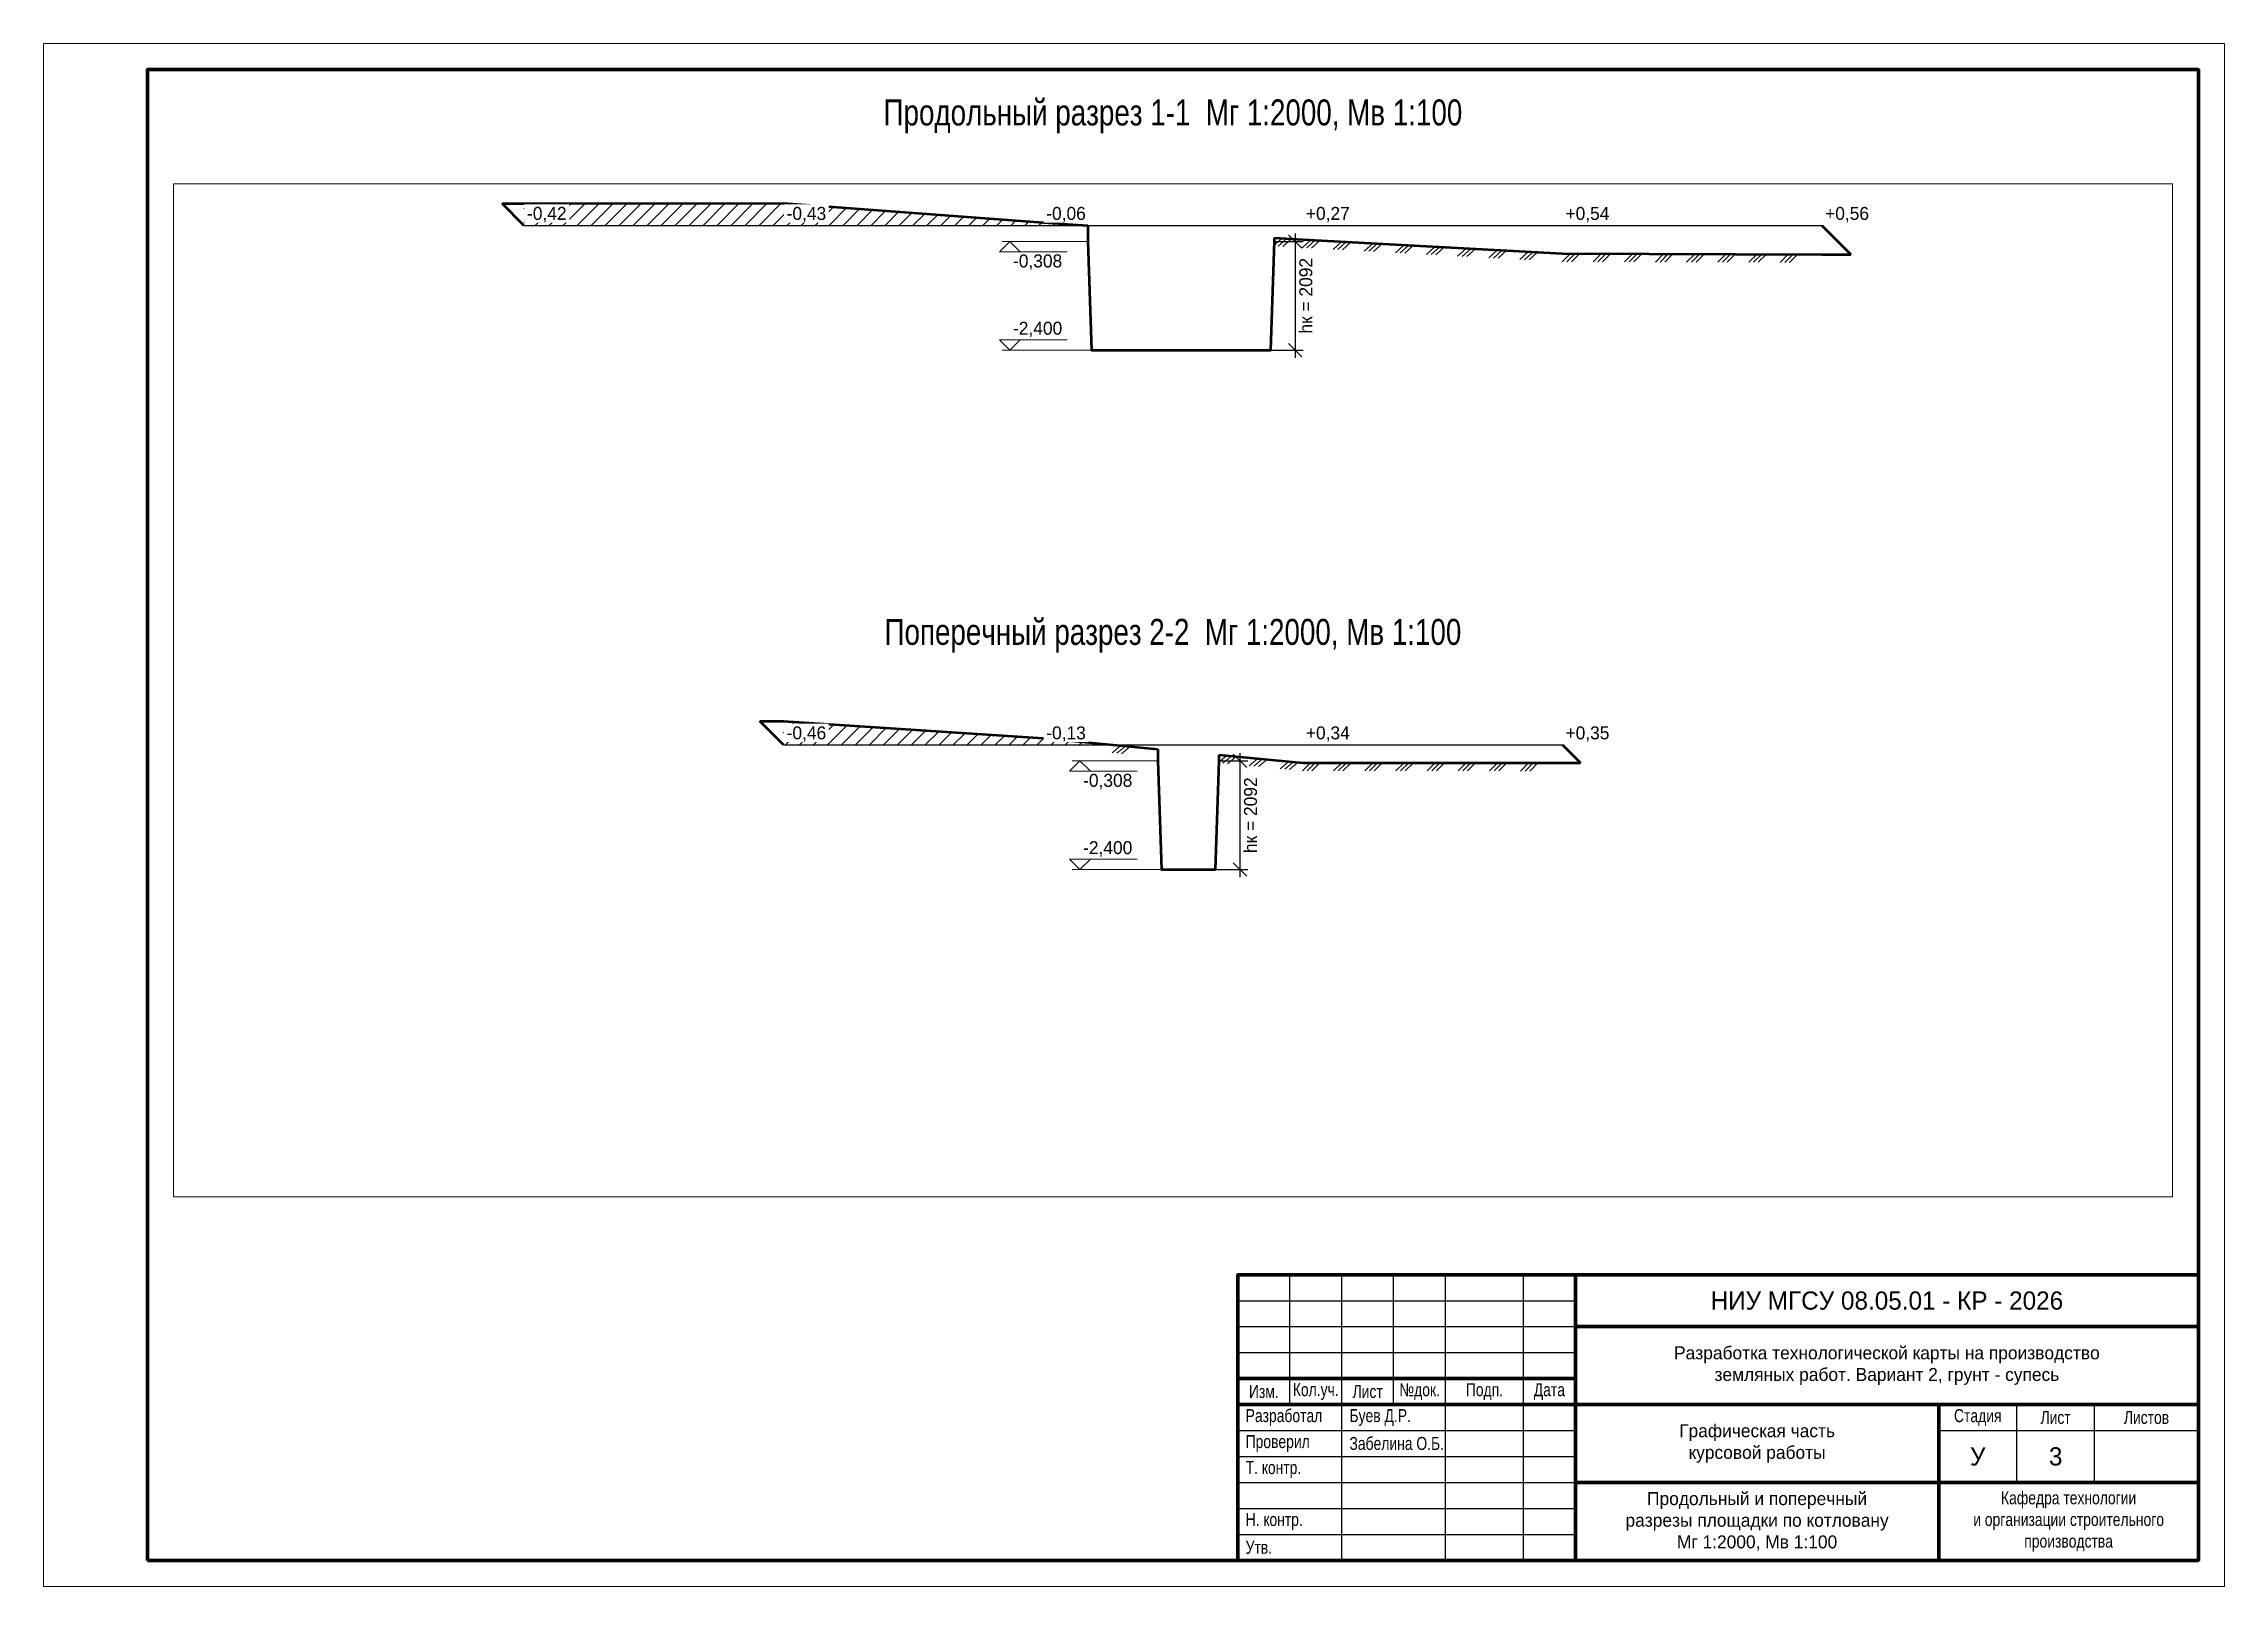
# Paper-space layout 'Лист 3' of a CAD drawing. Header units: metres, sheet in millimetres. Extents: x 0 to 420, y 0 to 297.
# The model-space entities are those that its viewports show. They can reach past a viewport. Long polylines and large blocks are cut down to what shows.
import ezdxf

# ---------------------------------------------------------------- set-up
doc = ezdxf.new("R2010")
doc.units = ezdxf.units.M
doc.layers.add('Видовой_экран', color=8, linetype='Continuous', lineweight=13, plot=False)
for name, color, linetype, lineweight in [('Котлован', 7, 'Continuous', 50), ('Надписи', 7, 'Continuous', 25), ('Отметки', 5, 'Continuous', 18), ('ПВ_штриховка', 8, 'Continuous', 18), ('Проектная', 1, 'Continuous', 25), ('Профиль', 7, 'Continuous', 50), ('Размеры', 3, 'Continuous', 18), ('Рамка', 7, 'Continuous', 70), ('Штамп', 7, 'Continuous', 25), ('Штриховка', 8, 'Continuous', 18)]:
    doc.layers.add(name, color=color, linetype=linetype, lineweight=lineweight)
doc.styles.add('ГОСТ тип Б', font='ofont.ru_GOST type B.ttf')
doc.dimstyles.new('Мв1-100', dxfattribs={"dimscale": 2, "dimtxt": 2.5, "dimasz": 2.5, "dimexe": 1.5, "dimexo": 0, "dimgap": 0.8, "dimtad": 1, "dimdec": 0, "dimlfac": 50, "dimtxsty": 'ГОСТ тип Б', "dimtsz": 1.3, "dimcen": 2.5, "dimdle": 1.5, "dimclrd": 3, "dimclre": 3, "dimclrt": 3, "dimazin": 3, "dimtfac": 1, "dimtix": 1, "dimtmove": 0, "dimatfit": 3, "dimtfill": 1, "dimarcsym": 0})

# ---------------------------------------------------------------- blocks, each defined once
blk = doc.blocks.new('_OBLIQUE')
at = {"color": 0, "linetype": 'ByBlock'}
blk.add_line((-0.5, -0.5), (0.5, 0.5), dxfattribs=at)
blk = doc.blocks.new('*D29')
at = {"color": 3, "transparency": 16777216}
for p, q in [((289.101506, -2006.164), (300.101506, -2006.164)), ((297.101506, -2003.164), (297.101506, -2051)), ((287.7, -2048), (300.101506, -2048))]:
    blk.add_line(p, q, dxfattribs=at)
at = {"layer": 'Defpoints', "transparency": 16777216}
for p in [(289.101506, -2006.164), (297.101506, -2006.164), (287.7, -2048)]:
    blk.add_point(p, dxfattribs=at)
at = {"layer": 'Размеры', "color": 3, "transparency": 16777216, "xscale": 5.2, "yscale": 5.2, "rotation": 90}
for p in [(297.101506, -2006.164), (297.101506, -2048)]:
    blk.add_blockref('_OBLIQUE', p, dxfattribs=at)
at = {"layer": 'Размеры', "color": 3, "transparency": 16777216, "insert": (301.201506, -2027.082), "char_height": 5, "attachment_point": 5, "rotation": 90, "style": 'ГОСТ тип Б', "bg_fill": 3, "box_fill_scale": 1.1, "bg_fill_color": 1, "bg_fill_transparency": 0}
blk.add_mtext('hк = 2092', dxfattribs=at)
blk = doc.blocks.new('*D30')
at = {"color": 3, "transparency": 16777216}
for p, q in [((267.801506, -2206.164), (278.801506, -2206.164)), ((275.801506, -2203.164), (275.801506, -2251)), ((266.4, -2248), (278.801506, -2248))]:
    blk.add_line(p, q, dxfattribs=at)
at = {"layer": 'Defpoints', "transparency": 16777216}
for p in [(267.801506, -2206.164), (275.801506, -2206.164), (266.4, -2248)]:
    blk.add_point(p, dxfattribs=at)
at = {"layer": 'Размеры', "color": 3, "transparency": 16777216, "xscale": 5.2, "yscale": 5.2, "rotation": 90}
for p in [(275.801506, -2206.164), (275.801506, -2248)]:
    blk.add_blockref('_OBLIQUE', p, dxfattribs=at)
at = {"layer": 'Размеры', "color": 3, "transparency": 16777216, "insert": (279.901506, -2227.082), "char_height": 5, "attachment_point": 5, "rotation": 90, "style": 'ГОСТ тип Б', "bg_fill": 3, "box_fill_scale": 1.1, "bg_fill_color": 1, "bg_fill_transparency": 0}
blk.add_mtext('hк = 2092', dxfattribs=at)

msp = doc.modelspace()

# ---------------------------------------------------------------- hatches: boundary and pattern name
at = {"layer": 'ПВ_штриховка'}
h = msp.add_hatch(dxfattribs=at)
h.set_pattern_fill('ANSI31', color=8, scale=1.2)
h.paths.add_polyline_path([(0, -2000), (100, -2000), (100, -1991.464), (0, -1991.564)])
h = msp.add_hatch(dxfattribs=at)
h.set_pattern_fill('ANSI31', color=8, scale=1.2)
h.paths.add_polyline_path([(100, -2000), (200, -2000), (200, -1998.864), (100, -1991.464)])
h = msp.add_hatch(dxfattribs=at)
h.set_pattern_fill('ANSI31', color=8, scale=1.2)
h.paths.add_polyline_path([(200, -2000), (217.198, -2000), (217.198, -1999.999), (200, -1998.864)])
h = msp.add_hatch(dxfattribs=at)
h.set_pattern_fill('ANSI31', color=8, scale=1.2)
h.paths.add_polyline_path([(100, -2200), (200, -2200), (200, -2197.464), (100, -2190.864)])
h = msp.add_hatch(dxfattribs=at)
h.set_pattern_fill('ANSI31', color=8, scale=1.2)
h.paths.add_polyline_path([(200, -2200), (226.979, -2200), (226.979, -2200), (200, -2197.464)])

# ---------------------------------------------------------------- linework, layer by layer
at = {"layer": 'Котлован'}
for points in [[(217.198, -1999.999), (217.198, -2006.164), (218.6, -2048), (287.7, -2048), (289.102, -2006.164), (289.102, -2004.745)], [(244.198, -2201.619), (244.198, -2206.164), (245.6, -2248), (266.4, -2248), (267.802, -2206.164), (267.802, -2203.837)]]:
    msp.add_lwpolyline(points, dxfattribs=at)
at = {"layer": 'Отметки'}
for p, q in [((183.198, -2010.164), (187.198, -2006.164)), ((217.198, -2006.164), (184.198, -2006.164)), ((187.198, -2006.164), (191.198, -2010.164)), ((183.198, -2010.164), (209.198, -2010.164)), ((183.198, -2044), (187.198, -2048)), ((183.198, -2044), (209.198, -2044)), ((218.6, -2048), (184.198, -2048)), ((187.198, -2048), (191.198, -2044)), ((210.198, -2210.164), (214.198, -2206.164)), ((244.198, -2206.164), (211.198, -2206.164)), ((214.198, -2206.164), (218.198, -2210.164)), ((210.198, -2210.164), (236.198, -2210.164)), ((210.198, -2244), (214.198, -2248)), ((210.198, -2244), (236.198, -2244)), ((245.6, -2248), (211.198, -2248)), ((214.198, -2248), (218.198, -2244))]:
    msp.add_line(p, q, dxfattribs=at)
at = {"layer": 'Проектная'}
for p, q in [((0, -2000), (500, -2000)), ((100, -2200), (400, -2200))]:
    msp.add_line(p, q, dxfattribs=at)
at = {"layer": 'Профиль'}
for p, q in [((0, -2000), (-8.436, -1991.564)), ((500, -2000), (511.164, -2011.164)), ((100, -2200), (90.864, -2190.864)), ((400, -2200), (406.964, -2206.964))]:
    msp.add_line(p, q, dxfattribs=at)
for points in [[(-8.436, -1991.564), (0, -1991.564), (100, -1991.464), (200, -1998.864), (217.198, -1999.999)], [(289.102, -2004.745), (300, -2005.464), (400, -2010.864), (500, -2011.164), (511.164, -2011.164)], [(90.864, -2190.864), (100, -2190.864), (200, -2197.464), (226.979, -2200), (244.198, -2201.619)], [(267.802, -2203.837), (300, -2206.864), (400, -2206.964), (406.964, -2206.964)]]:
    msp.add_lwpolyline(points, dxfattribs=at)
at = {"layer": 'Штриховка'}
for p, q in [((292.095, -2004.942), (288.786, -2007.842)), ((293.891, -2005.061), (290.582, -2007.96)), ((295.687, -2005.179), (292.378, -2008.079)), ((302.996, -2005.626), (299.721, -2008.565)), ((304.793, -2005.723), (301.519, -2008.662)), ((306.59, -2005.82), (303.316, -2008.759)), ((314.978, -2006.273), (311.704, -2009.212)), ((316.776, -2006.37), (313.501, -2009.309)), ((318.573, -2006.467), (315.298, -2009.406)), ((326.961, -2006.92), (323.686, -2009.859)), ((328.758, -2007.017), (325.484, -2009.956)), ((330.555, -2007.114), (327.281, -2010.053)), ((338.943, -2007.567), (335.669, -2010.506)), ((340.741, -2007.664), (337.466, -2010.603)), ((342.538, -2007.761), (339.264, -2010.7)), ((350.926, -2008.214), (347.651, -2011.153)), ((352.723, -2008.311), (349.449, -2011.25)), ((354.521, -2008.408), (351.246, -2011.347)), ((362.908, -2008.861), (359.634, -2011.8)), ((364.706, -2008.958), (361.431, -2011.897)), ((366.503, -2009.055), (363.229, -2011.994)), ((374.891, -2009.508), (371.616, -2012.447)), ((376.688, -2009.605), (373.414, -2012.544)), ((378.486, -2009.702), (375.211, -2012.641)), ((386.873, -2010.155), (383.599, -2013.094)), ((388.671, -2010.252), (385.396, -2013.191)), ((390.468, -2010.349), (387.194, -2013.288)), ((403, -2010.873), (399.879, -2013.975)), ((404.8, -2010.878), (401.679, -2013.98)), ((406.6, -2010.884), (403.479, -2013.986)), ((415, -2010.909), (411.879, -2014.011)), ((416.8, -2010.914), (413.679, -2014.016)), ((418.6, -2010.92), (415.479, -2014.022)), ((427, -2010.945), (423.879, -2014.047)), ((428.8, -2010.95), (425.679, -2014.052)), ((430.6, -2010.956), (427.479, -2014.058)), ((439, -2010.981), (435.879, -2014.083)), ((440.8, -2010.986), (437.679, -2014.088)), ((442.6, -2010.992), (439.479, -2014.094)), ((451, -2011.017), (447.879, -2014.119)), ((452.8, -2011.022), (449.679, -2014.124)), ((454.6, -2011.028), (451.479, -2014.13)), ((463, -2011.053), (459.879, -2014.155)), ((464.8, -2011.058), (461.679, -2014.16)), ((466.6, -2011.064), (463.479, -2014.166)), ((475, -2011.089), (471.879, -2014.191)), ((476.8, -2011.094), (473.679, -2014.196)), ((478.6, -2011.1), (475.479, -2014.202)), ((487, -2011.125), (483.879, -2014.227)), ((488.8, -2011.13), (485.679, -2014.232)), ((490.6, -2011.136), (487.479, -2014.238)), ((229.966, -2200.281), (226.577, -2203.087)), ((231.758, -2200.449), (228.369, -2203.256)), ((233.55, -2200.618), (230.161, -2203.424)), ((270.788, -2204.118), (267.4, -2206.925)), ((272.58, -2204.287), (269.192, -2207.093)), ((274.373, -2204.455), (270.984, -2207.261)), ((282.736, -2205.241), (279.347, -2208.048)), ((284.528, -2205.41), (281.139, -2208.216)), ((286.32, -2205.578), (282.931, -2208.385)), ((294.683, -2206.364), (291.294, -2209.171)), ((296.475, -2206.533), (293.086, -2209.339)), ((298.267, -2206.701), (294.878, -2209.508)), ((303, -2206.867), (299.886, -2209.975)), ((304.8, -2206.869), (301.686, -2209.977)), ((306.6, -2206.871), (303.486, -2209.979)), ((315, -2206.879), (311.886, -2209.987)), ((316.8, -2206.881), (313.686, -2209.989)), ((318.6, -2206.883), (315.486, -2209.991)), ((327, -2206.891), (323.886, -2209.999)), ((328.8, -2206.893), (325.686, -2210.001)), ((330.6, -2206.895), (327.486, -2210.003)), ((339, -2206.903), (335.886, -2210.011)), ((340.8, -2206.905), (337.686, -2210.013)), ((342.6, -2206.907), (339.486, -2210.015)), ((351, -2206.915), (347.886, -2210.023)), ((352.8, -2206.917), (349.686, -2210.025)), ((354.6, -2206.919), (351.486, -2210.027)), ((363, -2206.927), (359.886, -2210.035)), ((364.8, -2206.929), (361.686, -2210.037)), ((366.6, -2206.931), (363.486, -2210.039)), ((375, -2206.939), (371.886, -2210.047)), ((376.8, -2206.941), (373.686, -2210.049)), ((378.6, -2206.943), (375.486, -2210.051)), ((387, -2206.951), (383.886, -2210.059)), ((388.8, -2206.953), (385.686, -2210.061)), ((390.6, -2206.955), (387.486, -2210.063))]:
    msp.add_line(p, q, dxfattribs=at)

# ---------------------------------------------------------------- texts
at = {"layer": 'Отметки', "char_height": 5, "style": 'ГОСТ тип Б'}
for s, insert, attachment_point in [('-0,308', (188.398, -2011.164), 1), ('-2,400', (188.398, -2043), 7), ('-0,308', (215.398, -2211.164), 1), ('-2,400', (215.398, -2243), 7)]:
    msp.add_mtext(s, dxfattribs=dict(at, insert=insert, attachment_point=attachment_point))

# ---------------------------------------------------------------- next in the draw order: texts
at = {"layer": 'Отметки', "char_height": 5, "attachment_point": 7, "style": 'ГОСТ тип Б', "bg_fill": 3, "box_fill_scale": 1.2, "bg_fill_color": 0, "bg_fill_transparency": 0}
for s, insert in [('-0,42', (1.2, -1998.8)), ('-0,43', (101.2, -1998.8)), ('-0,06', (201.2, -1998.8)), ('+0,27', (301.2, -1998.8)), ('+0,54', (401.2, -1998.8)), ('+0,56', (501.2, -1998.8)), ('-0,46', (101.2, -2198.8)), ('-0,13', (201.2, -2198.8)), ('+0,34', (301.2, -2198.8)), ('+0,35', (401.2, -2198.8))]:
    msp.add_mtext(s, dxfattribs=dict(at, insert=insert))

# ---------------------------------------------------------------- next in the draw order: dimensions: what is measured, and where the dimension line sits
at = {"layer": 'Размеры'}
for base, p1, p2, picture, middle in [((297.102, -2006.164), (289.102, -2006.164), (287.7, -2048), '*D29', (301.202, -2027.082)), ((275.802, -2206.164), (267.802, -2206.164), (266.4, -2248), '*D30', (279.902, -2227.082))]:
    dim = msp.add_linear_dim(base=base, p1=p1, p2=p2, angle=90, text='hк = <>', dimstyle='Мв1-100', dxfattribs=at)
    dim.commit()
    dim.dimension.update_dxf_attribs({"geometry": picture, "text_midpoint": middle})

psp = doc.layouts.new('Лист 3')

# ---------------------------------------------------------------- linework, layer by layer
at = {"layer": 'Видовой_экран'}
psp.add_lwpolyline([(0, 0), (420, 0), (420, 297), (0, 297)], close=True, dxfattribs=at)
at = {"layer": 'Рамка'}
psp.add_lwpolyline([(20, 5), (415, 5), (415, 292), (20, 292)], close=True, dxfattribs=at)
at = {"layer": 'Штамп', "lineweight": 25}
for p, q in [((240, 35), (240, 60)), ((250, 5), (250, 60)), ((260, 35), (260, 60)), ((270, 5), (270, 60)), ((285, 5), (285, 60)), ((230, 55), (295, 55)), ((230, 50), (295, 50)), ((230, 45), (295, 45)), ((380, 20), (380, 35)), ((395, 20), (395, 35)), ((230, 30), (295, 30)), ((365, 30), (415, 30)), ((230, 25), (295, 25)), ((230, 20), (295, 20)), ((230, 15), (295, 15)), ((230, 10), (295, 10))]:
    psp.add_line(p, q, dxfattribs=at)
at = {"layer": 'Штамп', "lineweight": 70}
for p, q in [((295, 5), (295, 60)), ((295, 50), (415, 50)), ((230, 40), (295, 40)), ((230, 35), (295, 35)), ((295, 35), (415, 35)), ((365, 5), (365, 35)), ((295, 20), (415, 20))]:
    psp.add_line(p, q, dxfattribs=at)
psp.add_lwpolyline([(230, 5), (415, 5), (415, 60), (230, 60)], close=True, dxfattribs=at)

# ---------------------------------------------------------------- texts
at = {"layer": 'Надписи', "char_height": 5, "attachment_point": 5, "style": 'ГОСТ тип Б'}
for s, insert in [('\\W0.8;Продольный разрез 1-1  Мг 1:2000, Мв 1:100', (217.5, 283)), ('\\W0.8;Поперечный разрез 2-2  Мг 1:2000, Мв 1:100', (217.5, 183))]:
    psp.add_mtext(s, dxfattribs=dict(at, insert=insert))
at = {"layer": 'Штамп', "style": 'ГОСТ тип Б'}
for s, insert, char_height, attachment_point in [('НИУ МГСУ 08.05.01 - КР - 2026', (355, 55), 3.5, 5), ('\\W0.8;Изм.', (235, 37.5), 2.5, 5), ('\\W0.8;Кол.уч.', (245, 37.5), 2.5, 5), ('\\W0.8;Лист', (255, 37.5), 2.5, 5), ('\\W0.8;№док.', (265, 37.5), 2.5, 5), ('\\W0.8;Подп.', (277.5, 37.5), 2.5, 5), ('\\W0.8;Дата', (290, 37.5), 2.5, 5), ('\\W0.8;Разработал', (231.5, 32.5), 2.5, 4), ('\\W0.8;Буев Д.Р.', (251.5, 32.5), 2.5, 4), ('\\W0.8;Стадия', (372.5, 32.5), 2.5, 5), ('\\W0.8;Лист', (387.5, 32.5), 2.5, 5), ('\\W0.8;Листов', (405, 32.5), 2.5, 5), ('\\W0.8;Проверил', (231.5, 27.5), 2.5, 4), ('\\W0.8;Забелина О.Б.', (251.5, 27.5), 2.5, 4), ('У', (372.5, 25), 3.5, 5), ('3', (387.5, 25), 3.5, 5), ('\\W0.8;Т. контр.', (231.5, 22.5), 2.5, 4), ('\\W0.8;', (251.5, 22.5), 2.5, 4), ('\\W0.8;', (231.5, 17.5), 2.5, 4), ('\\W0.8;', (251.5, 17.5), 2.5, 4), ('\\W0.8;Н. контр.', (231.5, 12.5), 2.5, 4), ('\\W0.8;Утв.', (231.5, 7.5), 2.5, 4), ('\\W0.8;', (251.5, 12.5), 2.5, 4), ('\\W0.8;', (251.5, 7.5), 2.5, 4)]:
    psp.add_mtext(s, dxfattribs=dict(at, insert=insert, char_height=char_height, attachment_point=attachment_point))
at = {"layer": 'Штамп', "char_height": 2.5, "attachment_point": 5, "style": 'ГОСТ тип Б'}
for s, insert, width in [('Разработка технологической карты на производство\\Pземляных работ. Вариант 2, грунт - супесь', (355, 42.5), 115), ('Графическая часть\\Pкурсовой работы', (330, 27.5), 66), ('Продольный и поперечный\\Pразрезы площадки по котловану\\PМг 1:2000, Мв 1:100', (330, 12.5), 68), ('\\W0.8;Кафедра технологии\\Pи организации строительного\\Pпроизводства', (390, 12.5), 48)]:
    psp.add_mtext(s, dxfattribs=dict(at, insert=insert, width=width))

# ---------------------------------------------------------------- viewports
at = {"layer": 'Видовой_экран'}
psp.add_viewport(center=(217.5, 172.5), size=(385, 195), view_center_point=(250, -2179), view_height=390, dxfattribs=at)

doc.saveas('drawing.dxf')
